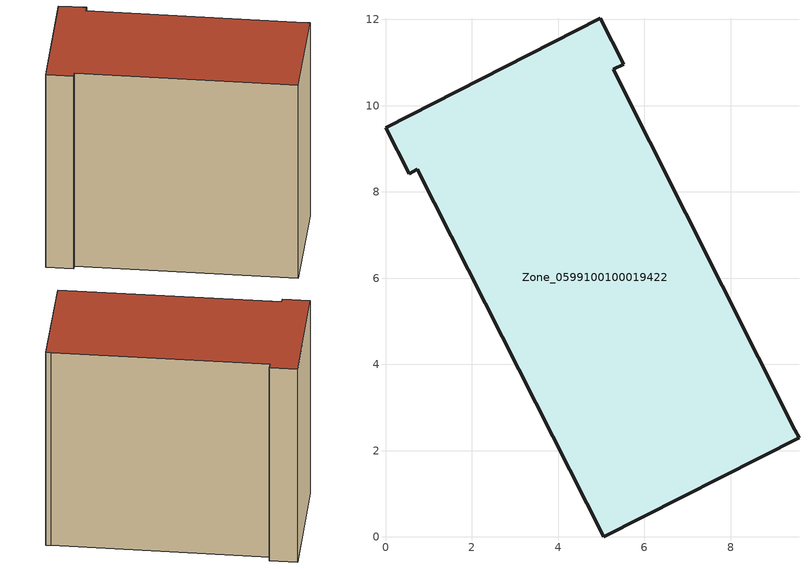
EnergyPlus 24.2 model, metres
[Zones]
Zone_0599100100019422
 floor ground (C_G): 9.49,2.49 9.59,2.29 5.06,0 0.74,8.52 0.55,8.42 0,9.49 4.98,12.03 5.52,10.96 5.28,10.84 z3.38
 wall outside (C_F): 4.98,12.03 0,9.49 0.55,8.42 0.74,8.52 5.06,0 9.59,2.29 9.49,2.49 5.28,10.84 5.52,10.96 4.98,12.03 z3.38:12.97
 roof outside (C_R): 9.59,2.29 9.49,2.49 5.28,10.84 5.52,10.96 4.98,12.03 0,9.49 0.55,8.42 0.74,8.52 5.06,0 z12.97
[BUILDING]
Pand.0599100100019422: North Axis=0; Terrain=City; Loads Convergence Tolerance Value=0.04; Temperature Convergence Tolerance Value=0.4; Solar Distribution=FullExterior; Maximum Number of Warmup Days=25; Minimum Number of Warmup Days=1
[Site:Location]
Rotterdam.The.Hague.AP_ZH_NLD Design_Conditions: Latitude=51.96; Longitude=4.45; Time Zone=1; Elevation=-4.5
[SITE:GROUNDTEMPERATURE:BUILDINGSURFACE]
18, 18, 18, 18, 18, 18, 18, 18, 18, 18, 18, 18
[MATERIAL] Thermal Absorptance=0.9; Solar Absorptance=0.7; Visible Absorptance=0.7
Name | Roughness | Thickness | Conductivity | Density | Specific Heat
G.TI.2015-2018 | MediumSmooth | 0.15 | 0.0428571 | 540 | 1210
F.TI.2015-2018 | Rough | 0.3 | 0.0666667 | 1920 | 840
R.TI.2015-2018 | MediumRough | 0.2 | 0.0333333 | 1500 | 1000
[CONSTRUCTION]
C_G: G.TI.2015-2018
C_F: F.TI.2015-2018
C_R: R.TI.2015-2018
[ZONE]
Zone_0599100100019422: Type=1; Multiplier=1; Ceiling Height=Autocalculate; Volume=Autocalculate; Floor Area=autocalculate; Part of Total Floor Area=Yes
[ZONEINFILTRATION:DESIGNFLOWRATE]
Infil_Zone_0599100100019422: Zone or ZoneList or Space or SpaceList=Zone_0599100100019422; Schedule=AlwaysOn; Design Flow Rate Calculation Method=Flow/Area; Flow Rate per Floor Area=0.0015; Constant Term Coefficient=1; Temperature Term Coefficient=0; Velocity Term Coefficient=0; Velocity Squared Term Coefficient=0
[HVACTEMPLATE:ZONE:IDEALLOADSAIRSYSTEM]
Zone_0599100100019422: Maximum Heating Supply Air Temperature=50; Minimum Cooling Supply Air Temperature=13; Maximum Heating Supply Air Humidity Ratio=0.0156; Minimum Cooling Supply Air Humidity Ratio=0.0077; Heating Limit=NoLimit; Cooling Limit=NoLimit; Dehumidification Control Type=ConstantSensibleHeatRatio; Cooling Sensible Heat Ratio=0.7; Dehumidification Setpoint=60; Humidification Control Type=None; Humidification Setpoint=30; Outdoor Air Method=None; Outdoor Air Flow Rate per Person=0.00944; Outdoor Air Flow Rate per Zone Floor Area=0; Outdoor Air Flow Rate per Zone=0; Demand Controlled Ventilation Type=None; Outdoor Air Economizer Type=NoEconomizer; Heat Recovery Type=None; Sensible Heat Recovery Effectiveness=0.7; Latent Heat Recovery Effectiveness=0.65
[ZONECONTROL:THERMOSTAT]
ThermostatControl_Zone_0599100100019422: Zone or ZoneList=Zone_0599100100019422; Control Type Schedule=DualSetpointControlType; Control 1=Thermostat_Zone_0599100100019422; Temperature Difference Between Cutout And Setpoint=0
[THERMOSTATSETPOINT:DUALSETPOINT]
Thermostat_Zone_0599100100019422: Heating Setpoint Temperature Schedule=HeatingSetpoint_Zone_0599100100019422; Cooling Setpoint Temperature Schedule=CoolingSetpoint_Zone_0599100100019422
[SCHEDULE:COMPACT]
HeatingSetpoint_Zone_0599100100019422: Through: 12/31, For: AllDays, Until: 24:00, 21
CoolingSetpoint_Zone_0599100100019422: Through: 12/31, For: AllDays, Until: 24:00, 24
DualSetpointControlType: Through: 12/31, For: AllDays, Until: 24:00, 4
AlwaysOn: Through: 12/31, For: AllDays, Until: 24:00, 1
